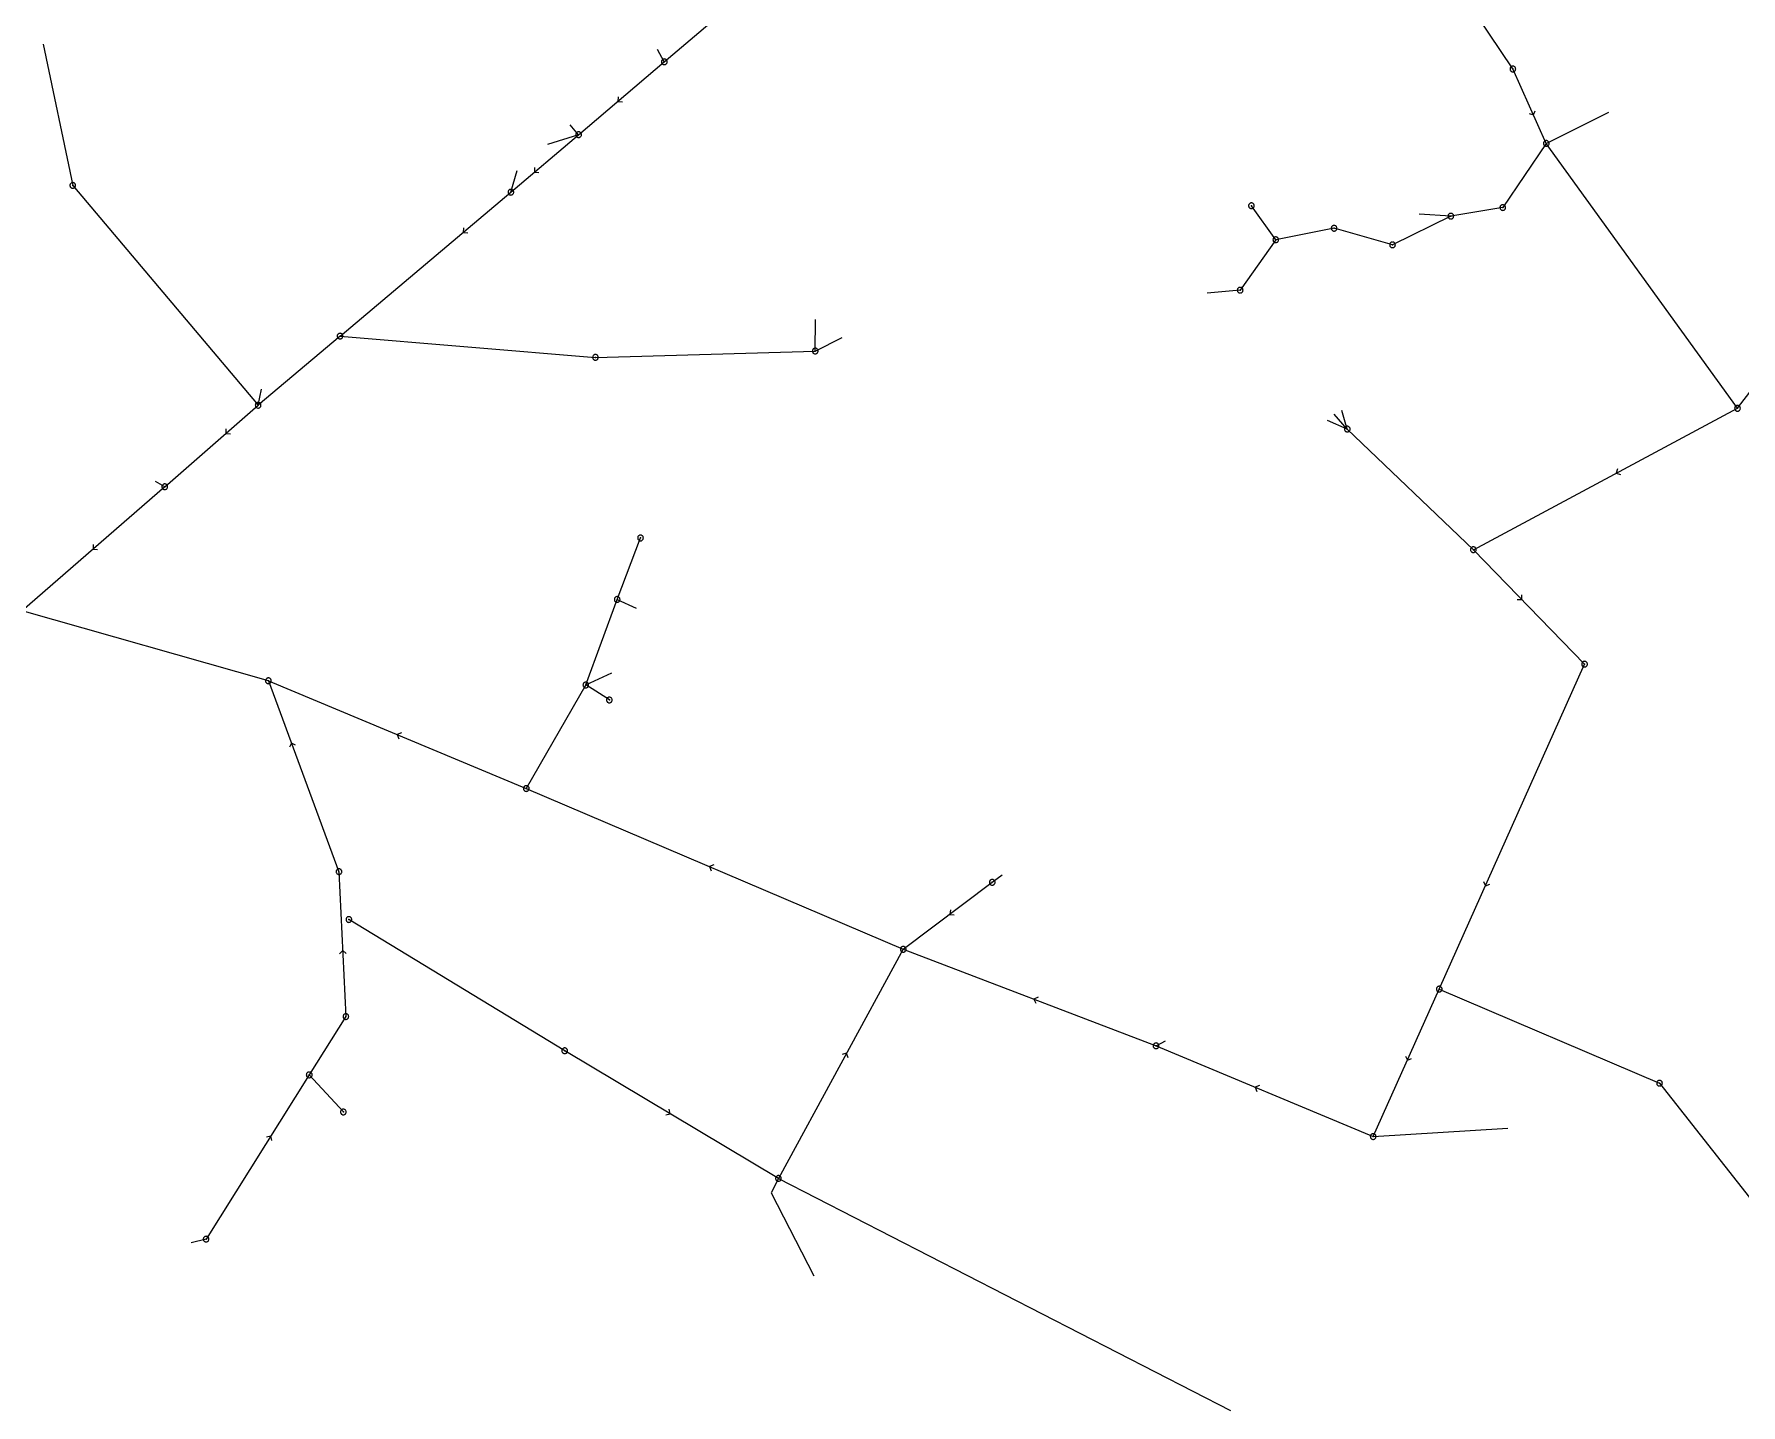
# Model space of a CAD drawing. Header units: metres. Extents: x 25504150 to 25508618, y 6694193 to 6702753.
# Drawn here: x 25504678.5 to 25504955.1, y 6699602.4 to 6699824.6 of the extents above; entities that cross this region are included whole.
import ezdxf

# ---------------------------------------------------------------- set-up
doc = ezdxf.new("R2010")
doc.units = ezdxf.units.M
for name, pattern in [('Sewer_node', [0]), ('Viemariputket', [0]), ('Viemarivarusteet', [0])]:
    doc.linetypes.add(name, pattern=pattern)
for name, color, linetype, lineweight in [('Sewer_node', 7, 'Sewer_node', 0), ('Viemariputket', 7, 'Viemariputket', 0), ('Viemarivarusteet', 7, 'Viemarivarusteet', 0)]:
    doc.layers.add(name, color=color, linetype=linetype, lineweight=lineweight)

msp = doc.modelspace()

# ---------------------------------------------------------------- linework, layer by layer
at = {"layer": 'Sewer_node', "color": 46, "linetype": 'Continuous', "true_color": 0x7f5f00, "flags": 128}
for points, elevation in [([(25504781.08, 6699820.11), (25504781.07, 6699820.18), (25504781.06, 6699820.25), (25504781.03, 6699820.32), (25504780.99, 6699820.38), (25504780.95, 6699820.44), (25504780.89, 6699820.48), (25504780.83, 6699820.52), (25504780.76, 6699820.55), (25504780.69, 6699820.56), (25504780.62, 6699820.57), (25504780.55, 6699820.56), (25504780.48, 6699820.55), (25504780.41, 6699820.52), (25504780.35, 6699820.48), (25504780.29, 6699820.44), (25504780.25, 6699820.38), (25504780.21, 6699820.32), (25504780.18, 6699820.25), (25504780.17, 6699820.18), (25504780.16, 6699820.11), (25504780.17, 6699820.04), (25504780.18, 6699819.97), (25504780.21, 6699819.9), (25504780.25, 6699819.84), (25504780.29, 6699819.78), (25504780.35, 6699819.74), (25504780.41, 6699819.7), (25504780.48, 6699819.67), (25504780.55, 6699819.66), (25504780.62, 6699819.65), (25504780.69, 6699819.66), (25504780.76, 6699819.67), (25504780.83, 6699819.7), (25504780.89, 6699819.74), (25504780.95, 6699819.78), (25504780.99, 6699819.84), (25504781.03, 6699819.9), (25504781.06, 6699819.97), (25504781.07, 6699820.04)], 47.26), ([(25504918.6, 6699818.95), (25504918.59, 6699819.02), (25504918.58, 6699819.09), (25504918.55, 6699819.16), (25504918.51, 6699819.22), (25504918.47, 6699819.28), (25504918.41, 6699819.32), (25504918.35, 6699819.36), (25504918.28, 6699819.39), (25504918.21, 6699819.4), (25504918.14, 6699819.41), (25504918.07, 6699819.4), (25504918, 6699819.39), (25504917.93, 6699819.36), (25504917.87, 6699819.32), (25504917.81, 6699819.28), (25504917.77, 6699819.22), (25504917.73, 6699819.16), (25504917.7, 6699819.09), (25504917.69, 6699819.02), (25504917.68, 6699818.95), (25504917.69, 6699818.88), (25504917.7, 6699818.81), (25504917.73, 6699818.74), (25504917.77, 6699818.68), (25504917.81, 6699818.62), (25504917.87, 6699818.58), (25504917.93, 6699818.54), (25504918, 6699818.51), (25504918.07, 6699818.5), (25504918.14, 6699818.49), (25504918.21, 6699818.5), (25504918.28, 6699818.51), (25504918.35, 6699818.54), (25504918.41, 6699818.58), (25504918.47, 6699818.62), (25504918.51, 6699818.68), (25504918.55, 6699818.74), (25504918.58, 6699818.81), (25504918.59, 6699818.88)], 47.76), ([(25504767.19, 6699808.3), (25504767.18, 6699808.37), (25504767.17, 6699808.44), (25504767.14, 6699808.51), (25504767.1, 6699808.57), (25504767.06, 6699808.63), (25504767, 6699808.67), (25504766.94, 6699808.71), (25504766.87, 6699808.74), (25504766.8, 6699808.75), (25504766.73, 6699808.76), (25504766.66, 6699808.75), (25504766.59, 6699808.74), (25504766.52, 6699808.71), (25504766.46, 6699808.67), (25504766.4, 6699808.63), (25504766.36, 6699808.57), (25504766.32, 6699808.51), (25504766.29, 6699808.44), (25504766.28, 6699808.37), (25504766.27, 6699808.3), (25504766.28, 6699808.23), (25504766.29, 6699808.16), (25504766.32, 6699808.09), (25504766.36, 6699808.03), (25504766.4, 6699807.97), (25504766.46, 6699807.93), (25504766.52, 6699807.89), (25504766.59, 6699807.86), (25504766.66, 6699807.85), (25504766.73, 6699807.84), (25504766.8, 6699807.85), (25504766.87, 6699807.86), (25504766.94, 6699807.89), (25504767, 6699807.93), (25504767.06, 6699807.97), (25504767.1, 6699808.03), (25504767.14, 6699808.09), (25504767.17, 6699808.16), (25504767.18, 6699808.23)], 47.01), ([(25504924.02, 6699806.88), (25504924.01, 6699806.95), (25504924, 6699807.02), (25504923.97, 6699807.09), (25504923.93, 6699807.15), (25504923.89, 6699807.21), (25504923.83, 6699807.25), (25504923.77, 6699807.29), (25504923.7, 6699807.32), (25504923.63, 6699807.33), (25504923.56, 6699807.34), (25504923.49, 6699807.33), (25504923.42, 6699807.32), (25504923.35, 6699807.29), (25504923.29, 6699807.25), (25504923.23, 6699807.21), (25504923.19, 6699807.15), (25504923.15, 6699807.09), (25504923.12, 6699807.02), (25504923.11, 6699806.95), (25504923.1, 6699806.88), (25504923.11, 6699806.81), (25504923.12, 6699806.74), (25504923.15, 6699806.67), (25504923.19, 6699806.61), (25504923.23, 6699806.55), (25504923.29, 6699806.51), (25504923.35, 6699806.47), (25504923.42, 6699806.44), (25504923.49, 6699806.43), (25504923.56, 6699806.42), (25504923.63, 6699806.43), (25504923.7, 6699806.44), (25504923.77, 6699806.47), (25504923.83, 6699806.51), (25504923.89, 6699806.55), (25504923.93, 6699806.61), (25504923.97, 6699806.67), (25504924, 6699806.74), (25504924.01, 6699806.81)], 47.6), ([(25504756.22, 6699798.98), (25504756.21, 6699799.05), (25504756.2, 6699799.12), (25504756.17, 6699799.19), (25504756.13, 6699799.25), (25504756.09, 6699799.31), (25504756.03, 6699799.35), (25504755.97, 6699799.39), (25504755.9, 6699799.42), (25504755.83, 6699799.43), (25504755.76, 6699799.44), (25504755.69, 6699799.43), (25504755.62, 6699799.42), (25504755.55, 6699799.39), (25504755.49, 6699799.35), (25504755.43, 6699799.31), (25504755.39, 6699799.25), (25504755.35, 6699799.19), (25504755.32, 6699799.12), (25504755.31, 6699799.05), (25504755.3, 6699798.98), (25504755.31, 6699798.91), (25504755.32, 6699798.84), (25504755.35, 6699798.77), (25504755.39, 6699798.71), (25504755.43, 6699798.65), (25504755.49, 6699798.61), (25504755.55, 6699798.57), (25504755.62, 6699798.54), (25504755.69, 6699798.53), (25504755.76, 6699798.52), (25504755.83, 6699798.53), (25504755.9, 6699798.54), (25504755.97, 6699798.57), (25504756.03, 6699798.61), (25504756.09, 6699798.65), (25504756.13, 6699798.71), (25504756.17, 6699798.77), (25504756.2, 6699798.84), (25504756.21, 6699798.91)], 46.76), ([(25504876.23, 6699796.78), (25504876.22, 6699796.85), (25504876.21, 6699796.92), (25504876.18, 6699796.99), (25504876.14, 6699797.05), (25504876.1, 6699797.11), (25504876.04, 6699797.15), (25504875.98, 6699797.19), (25504875.91, 6699797.22), (25504875.84, 6699797.23), (25504875.77, 6699797.24), (25504875.7, 6699797.23), (25504875.63, 6699797.22), (25504875.56, 6699797.19), (25504875.5, 6699797.15), (25504875.44, 6699797.11), (25504875.4, 6699797.05), (25504875.36, 6699796.99), (25504875.33, 6699796.92), (25504875.32, 6699796.85), (25504875.31, 6699796.78), (25504875.32, 6699796.71), (25504875.33, 6699796.64), (25504875.36, 6699796.57), (25504875.4, 6699796.51), (25504875.44, 6699796.45), (25504875.5, 6699796.41), (25504875.56, 6699796.37), (25504875.63, 6699796.34), (25504875.7, 6699796.33), (25504875.77, 6699796.32), (25504875.84, 6699796.33), (25504875.91, 6699796.34), (25504875.98, 6699796.37), (25504876.04, 6699796.41), (25504876.1, 6699796.45), (25504876.14, 6699796.51), (25504876.18, 6699796.57), (25504876.21, 6699796.64), (25504876.22, 6699796.71)], 49.14), ([(25504916.96, 6699796.49), (25504916.95, 6699796.56), (25504916.94, 6699796.63), (25504916.91, 6699796.7), (25504916.87, 6699796.76), (25504916.83, 6699796.82), (25504916.77, 6699796.86), (25504916.71, 6699796.9), (25504916.64, 6699796.93), (25504916.57, 6699796.94), (25504916.5, 6699796.95), (25504916.43, 6699796.94), (25504916.36, 6699796.93), (25504916.29, 6699796.9), (25504916.23, 6699796.86), (25504916.17, 6699796.82), (25504916.13, 6699796.76), (25504916.09, 6699796.7), (25504916.06, 6699796.63), (25504916.05, 6699796.56), (25504916.04, 6699796.49), (25504916.05, 6699796.42), (25504916.06, 6699796.35), (25504916.09, 6699796.28), (25504916.13, 6699796.22), (25504916.17, 6699796.16), (25504916.23, 6699796.12), (25504916.29, 6699796.08), (25504916.36, 6699796.05), (25504916.43, 6699796.04), (25504916.5, 6699796.03), (25504916.57, 6699796.04), (25504916.64, 6699796.05), (25504916.71, 6699796.08), (25504916.77, 6699796.12), (25504916.83, 6699796.16), (25504916.87, 6699796.22), (25504916.91, 6699796.28), (25504916.94, 6699796.35), (25504916.95, 6699796.42)], 48.04), ([(25504889.63, 6699793.13), (25504889.62, 6699793.2), (25504889.61, 6699793.27), (25504889.58, 6699793.34), (25504889.54, 6699793.4), (25504889.5, 6699793.46), (25504889.44, 6699793.5), (25504889.38, 6699793.54), (25504889.31, 6699793.57), (25504889.24, 6699793.58), (25504889.17, 6699793.59), (25504889.1, 6699793.58), (25504889.03, 6699793.57), (25504888.96, 6699793.54), (25504888.9, 6699793.5), (25504888.84, 6699793.46), (25504888.8, 6699793.4), (25504888.76, 6699793.34), (25504888.73, 6699793.27), (25504888.72, 6699793.2), (25504888.71, 6699793.13), (25504888.72, 6699793.06), (25504888.73, 6699792.99), (25504888.76, 6699792.92), (25504888.8, 6699792.86), (25504888.84, 6699792.8), (25504888.9, 6699792.76), (25504888.96, 6699792.72), (25504889.03, 6699792.69), (25504889.1, 6699792.68), (25504889.17, 6699792.67), (25504889.24, 6699792.68), (25504889.31, 6699792.69), (25504889.38, 6699792.72), (25504889.44, 6699792.76), (25504889.5, 6699792.8), (25504889.54, 6699792.86), (25504889.58, 6699792.92), (25504889.61, 6699792.99), (25504889.62, 6699793.06)], 48.53), ([(25504908.55, 6699795.09), (25504908.54, 6699795.16), (25504908.53, 6699795.23), (25504908.5, 6699795.3), (25504908.46, 6699795.36), (25504908.42, 6699795.42), (25504908.36, 6699795.46), (25504908.3, 6699795.5), (25504908.23, 6699795.53), (25504908.16, 6699795.54), (25504908.09, 6699795.55), (25504908.02, 6699795.54), (25504907.95, 6699795.53), (25504907.88, 6699795.5), (25504907.82, 6699795.46), (25504907.76, 6699795.42), (25504907.72, 6699795.36), (25504907.68, 6699795.3), (25504907.65, 6699795.23), (25504907.64, 6699795.16), (25504907.63, 6699795.09), (25504907.64, 6699795.02), (25504907.65, 6699794.95), (25504907.68, 6699794.88), (25504907.72, 6699794.82), (25504907.76, 6699794.76), (25504907.82, 6699794.72), (25504907.88, 6699794.68), (25504907.95, 6699794.65), (25504908.02, 6699794.64), (25504908.09, 6699794.63), (25504908.16, 6699794.64), (25504908.23, 6699794.65), (25504908.3, 6699794.68), (25504908.36, 6699794.72), (25504908.42, 6699794.76), (25504908.46, 6699794.82), (25504908.5, 6699794.88), (25504908.53, 6699794.95), (25504908.54, 6699795.02)], 48.36), ([(25504880.18, 6699791.27), (25504880.17, 6699791.34), (25504880.16, 6699791.41), (25504880.13, 6699791.48), (25504880.09, 6699791.54), (25504880.05, 6699791.6), (25504879.99, 6699791.64), (25504879.93, 6699791.68), (25504879.86, 6699791.71), (25504879.79, 6699791.72), (25504879.72, 6699791.73), (25504879.65, 6699791.72), (25504879.58, 6699791.71), (25504879.51, 6699791.68), (25504879.45, 6699791.64), (25504879.39, 6699791.6), (25504879.35, 6699791.54), (25504879.31, 6699791.48), (25504879.28, 6699791.41), (25504879.27, 6699791.34), (25504879.26, 6699791.27), (25504879.27, 6699791.2), (25504879.28, 6699791.13), (25504879.31, 6699791.06), (25504879.35, 6699791), (25504879.39, 6699790.94), (25504879.45, 6699790.9), (25504879.51, 6699790.86), (25504879.58, 6699790.83), (25504879.65, 6699790.82), (25504879.72, 6699790.81), (25504879.79, 6699790.82), (25504879.86, 6699790.83), (25504879.93, 6699790.86), (25504879.99, 6699790.9), (25504880.05, 6699790.94), (25504880.09, 6699791), (25504880.13, 6699791.06), (25504880.16, 6699791.13), (25504880.17, 6699791.2)], 49.12), ([(25504899.1, 6699790.45), (25504899.09, 6699790.52), (25504899.08, 6699790.59), (25504899.05, 6699790.66), (25504899.01, 6699790.72), (25504898.97, 6699790.78), (25504898.91, 6699790.82), (25504898.85, 6699790.86), (25504898.78, 6699790.89), (25504898.71, 6699790.9), (25504898.64, 6699790.91), (25504898.57, 6699790.9), (25504898.5, 6699790.89), (25504898.43, 6699790.86), (25504898.37, 6699790.82), (25504898.31, 6699790.78), (25504898.27, 6699790.72), (25504898.23, 6699790.66), (25504898.2, 6699790.59), (25504898.19, 6699790.52), (25504898.18, 6699790.45), (25504898.19, 6699790.38), (25504898.2, 6699790.31), (25504898.23, 6699790.24), (25504898.27, 6699790.18), (25504898.31, 6699790.12), (25504898.37, 6699790.08), (25504898.43, 6699790.04), (25504898.5, 6699790.01), (25504898.57, 6699790), (25504898.64, 6699789.99), (25504898.71, 6699790), (25504898.78, 6699790.01), (25504898.85, 6699790.04), (25504898.91, 6699790.08), (25504898.97, 6699790.12), (25504899.01, 6699790.18), (25504899.05, 6699790.24), (25504899.08, 6699790.31), (25504899.09, 6699790.38)], 48.39), ([(25504874.41, 6699783.1), (25504874.4, 6699783.17), (25504874.39, 6699783.24), (25504874.36, 6699783.31), (25504874.32, 6699783.37), (25504874.28, 6699783.43), (25504874.22, 6699783.47), (25504874.16, 6699783.51), (25504874.09, 6699783.54), (25504874.02, 6699783.55), (25504873.95, 6699783.56), (25504873.88, 6699783.55), (25504873.81, 6699783.54), (25504873.74, 6699783.51), (25504873.68, 6699783.47), (25504873.62, 6699783.43), (25504873.58, 6699783.37), (25504873.54, 6699783.31), (25504873.51, 6699783.24), (25504873.5, 6699783.17), (25504873.49, 6699783.1), (25504873.5, 6699783.03), (25504873.51, 6699782.96), (25504873.54, 6699782.89), (25504873.58, 6699782.83), (25504873.62, 6699782.77), (25504873.68, 6699782.73), (25504873.74, 6699782.69), (25504873.81, 6699782.66), (25504873.88, 6699782.65), (25504873.95, 6699782.64), (25504874.02, 6699782.65), (25504874.09, 6699782.66), (25504874.16, 6699782.69), (25504874.22, 6699782.73), (25504874.28, 6699782.77), (25504874.32, 6699782.83), (25504874.36, 6699782.89), (25504874.39, 6699782.96), (25504874.4, 6699783.03)], 49.25), ([(25504728.52, 6699775.65), (25504728.51, 6699775.72), (25504728.5, 6699775.79), (25504728.47, 6699775.86), (25504728.43, 6699775.92), (25504728.39, 6699775.98), (25504728.33, 6699776.02), (25504728.27, 6699776.06), (25504728.2, 6699776.09), (25504728.13, 6699776.1), (25504728.06, 6699776.11), (25504727.99, 6699776.1), (25504727.92, 6699776.09), (25504727.85, 6699776.06), (25504727.79, 6699776.02), (25504727.73, 6699775.98), (25504727.69, 6699775.92), (25504727.65, 6699775.86), (25504727.62, 6699775.79), (25504727.61, 6699775.72), (25504727.6, 6699775.65), (25504727.61, 6699775.58), (25504727.62, 6699775.51), (25504727.65, 6699775.44), (25504727.69, 6699775.38), (25504727.73, 6699775.32), (25504727.79, 6699775.28), (25504727.85, 6699775.24), (25504727.92, 6699775.21), (25504727.99, 6699775.2), (25504728.06, 6699775.19), (25504728.13, 6699775.2), (25504728.2, 6699775.21), (25504728.27, 6699775.24), (25504728.33, 6699775.28), (25504728.39, 6699775.32), (25504728.43, 6699775.38), (25504728.47, 6699775.44), (25504728.5, 6699775.51), (25504728.51, 6699775.58)], 46.13), ([(25504805.54, 6699773.24), (25504805.53, 6699773.31), (25504805.52, 6699773.38), (25504805.49, 6699773.45), (25504805.45, 6699773.51), (25504805.41, 6699773.57), (25504805.35, 6699773.61), (25504805.29, 6699773.65), (25504805.22, 6699773.68), (25504805.15, 6699773.69), (25504805.08, 6699773.7), (25504805.01, 6699773.69), (25504804.94, 6699773.68), (25504804.87, 6699773.65), (25504804.81, 6699773.61), (25504804.75, 6699773.57), (25504804.71, 6699773.51), (25504804.67, 6699773.45), (25504804.64, 6699773.38), (25504804.63, 6699773.31), (25504804.62, 6699773.24), (25504804.63, 6699773.17), (25504804.64, 6699773.1), (25504804.67, 6699773.03), (25504804.71, 6699772.97), (25504804.75, 6699772.91), (25504804.81, 6699772.87), (25504804.87, 6699772.83), (25504804.94, 6699772.8), (25504805.01, 6699772.79), (25504805.08, 6699772.78), (25504805.15, 6699772.79), (25504805.22, 6699772.8), (25504805.29, 6699772.83), (25504805.35, 6699772.87), (25504805.41, 6699772.91), (25504805.45, 6699772.97), (25504805.49, 6699773.03), (25504805.52, 6699773.1), (25504805.53, 6699773.17)], 51.6), ([(25504769.92, 6699772.21), (25504769.91, 6699772.28), (25504769.9, 6699772.35), (25504769.87, 6699772.42), (25504769.83, 6699772.48), (25504769.79, 6699772.54), (25504769.73, 6699772.58), (25504769.67, 6699772.62), (25504769.6, 6699772.65), (25504769.53, 6699772.66), (25504769.46, 6699772.67), (25504769.39, 6699772.66), (25504769.32, 6699772.65), (25504769.25, 6699772.62), (25504769.19, 6699772.58), (25504769.13, 6699772.54), (25504769.09, 6699772.48), (25504769.05, 6699772.42), (25504769.02, 6699772.35), (25504769.01, 6699772.28), (25504769, 6699772.21), (25504769.01, 6699772.14), (25504769.02, 6699772.07), (25504769.05, 6699772), (25504769.09, 6699771.94), (25504769.13, 6699771.88), (25504769.19, 6699771.84), (25504769.25, 6699771.8), (25504769.32, 6699771.77), (25504769.39, 6699771.76), (25504769.46, 6699771.75), (25504769.53, 6699771.76), (25504769.6, 6699771.77), (25504769.67, 6699771.8), (25504769.73, 6699771.84), (25504769.79, 6699771.88), (25504769.83, 6699771.94), (25504769.87, 6699772), (25504769.9, 6699772.07), (25504769.91, 6699772.14)], 48.27), ([(25504715.25, 6699764.45), (25504715.24, 6699764.52), (25504715.23, 6699764.59), (25504715.2, 6699764.66), (25504715.16, 6699764.72), (25504715.12, 6699764.78), (25504715.06, 6699764.82), (25504715, 6699764.86), (25504714.93, 6699764.89), (25504714.86, 6699764.9), (25504714.79, 6699764.91), (25504714.72, 6699764.9), (25504714.65, 6699764.89), (25504714.58, 6699764.86), (25504714.52, 6699764.82), (25504714.46, 6699764.78), (25504714.42, 6699764.72), (25504714.38, 6699764.66), (25504714.35, 6699764.59), (25504714.34, 6699764.52), (25504714.33, 6699764.45), (25504714.34, 6699764.38), (25504714.35, 6699764.31), (25504714.38, 6699764.24), (25504714.42, 6699764.18), (25504714.46, 6699764.12), (25504714.52, 6699764.08), (25504714.58, 6699764.04), (25504714.65, 6699764.01), (25504714.72, 6699764), (25504714.79, 6699763.99), (25504714.86, 6699764), (25504714.93, 6699764.01), (25504715, 6699764.04), (25504715.06, 6699764.08), (25504715.12, 6699764.12), (25504715.16, 6699764.18), (25504715.2, 6699764.24), (25504715.23, 6699764.31), (25504715.24, 6699764.38)], 45.91), ([(25504955.01, 6699763.95), (25504955, 6699764.02), (25504954.99, 6699764.09), (25504954.96, 6699764.16), (25504954.92, 6699764.22), (25504954.88, 6699764.28), (25504954.82, 6699764.32), (25504954.76, 6699764.36), (25504954.69, 6699764.39), (25504954.62, 6699764.4), (25504954.55, 6699764.41), (25504954.48, 6699764.4), (25504954.41, 6699764.39), (25504954.34, 6699764.36), (25504954.28, 6699764.32), (25504954.22, 6699764.28), (25504954.18, 6699764.22), (25504954.14, 6699764.16), (25504954.11, 6699764.09), (25504954.1, 6699764.02), (25504954.09, 6699763.95), (25504954.1, 6699763.88), (25504954.11, 6699763.81), (25504954.14, 6699763.74), (25504954.18, 6699763.68), (25504954.22, 6699763.62), (25504954.28, 6699763.58), (25504954.34, 6699763.54), (25504954.41, 6699763.51), (25504954.48, 6699763.5), (25504954.55, 6699763.49), (25504954.62, 6699763.5), (25504954.69, 6699763.51), (25504954.76, 6699763.54), (25504954.82, 6699763.58), (25504954.88, 6699763.62), (25504954.92, 6699763.68), (25504954.96, 6699763.74), (25504954.99, 6699763.81), (25504955, 6699763.88)], 47.4), ([(25504891.77, 6699760.59), (25504891.76, 6699760.66), (25504891.75, 6699760.73), (25504891.72, 6699760.8), (25504891.68, 6699760.86), (25504891.64, 6699760.92), (25504891.58, 6699760.96), (25504891.52, 6699761), (25504891.45, 6699761.03), (25504891.38, 6699761.04), (25504891.31, 6699761.05), (25504891.24, 6699761.04), (25504891.17, 6699761.03), (25504891.1, 6699761), (25504891.04, 6699760.96), (25504890.98, 6699760.92), (25504890.94, 6699760.86), (25504890.9, 6699760.8), (25504890.87, 6699760.73), (25504890.86, 6699760.66), (25504890.85, 6699760.59), (25504890.86, 6699760.52), (25504890.87, 6699760.45), (25504890.9, 6699760.38), (25504890.94, 6699760.32), (25504890.98, 6699760.26), (25504891.04, 6699760.22), (25504891.1, 6699760.18), (25504891.17, 6699760.15), (25504891.24, 6699760.14), (25504891.31, 6699760.13), (25504891.38, 6699760.14), (25504891.45, 6699760.15), (25504891.52, 6699760.18), (25504891.58, 6699760.22), (25504891.64, 6699760.26), (25504891.68, 6699760.32), (25504891.72, 6699760.38), (25504891.75, 6699760.45), (25504891.76, 6699760.52)], 48.63), ([(25504700.11, 6699751.24), (25504700.1, 6699751.31), (25504700.09, 6699751.38), (25504700.06, 6699751.45), (25504700.02, 6699751.51), (25504699.98, 6699751.57), (25504699.92, 6699751.61), (25504699.86, 6699751.65), (25504699.79, 6699751.68), (25504699.72, 6699751.69), (25504699.65, 6699751.7), (25504699.58, 6699751.69), (25504699.51, 6699751.68), (25504699.44, 6699751.65), (25504699.38, 6699751.61), (25504699.32, 6699751.57), (25504699.28, 6699751.51), (25504699.24, 6699751.45), (25504699.21, 6699751.38), (25504699.2, 6699751.31), (25504699.19, 6699751.24), (25504699.2, 6699751.17), (25504699.21, 6699751.1), (25504699.24, 6699751.03), (25504699.28, 6699750.97), (25504699.32, 6699750.91), (25504699.38, 6699750.87), (25504699.44, 6699750.83), (25504699.51, 6699750.8), (25504699.58, 6699750.79), (25504699.65, 6699750.78), (25504699.72, 6699750.79), (25504699.79, 6699750.8), (25504699.86, 6699750.83), (25504699.92, 6699750.87), (25504699.98, 6699750.91), (25504700.02, 6699750.97), (25504700.06, 6699751.03), (25504700.09, 6699751.1), (25504700.1, 6699751.17)], 45.93), ([(25504777.22, 6699742.94), (25504777.21, 6699743.01), (25504777.2, 6699743.08), (25504777.17, 6699743.15), (25504777.13, 6699743.21), (25504777.09, 6699743.27), (25504777.03, 6699743.31), (25504776.97, 6699743.35), (25504776.9, 6699743.38), (25504776.83, 6699743.39), (25504776.76, 6699743.4), (25504776.69, 6699743.39), (25504776.62, 6699743.38), (25504776.55, 6699743.35), (25504776.49, 6699743.31), (25504776.43, 6699743.27), (25504776.39, 6699743.21), (25504776.35, 6699743.15), (25504776.32, 6699743.08), (25504776.31, 6699743.01), (25504776.3, 6699742.94), (25504776.31, 6699742.87), (25504776.32, 6699742.8), (25504776.35, 6699742.73), (25504776.39, 6699742.67), (25504776.43, 6699742.61), (25504776.49, 6699742.57), (25504776.55, 6699742.53), (25504776.62, 6699742.5), (25504776.69, 6699742.49), (25504776.76, 6699742.48), (25504776.83, 6699742.49), (25504776.9, 6699742.5), (25504776.97, 6699742.53), (25504777.03, 6699742.57), (25504777.09, 6699742.61), (25504777.13, 6699742.67), (25504777.17, 6699742.73), (25504777.2, 6699742.8), (25504777.21, 6699742.87)], 48.66), ([(25504912.2, 6699741.04), (25504912.19, 6699741.11), (25504912.18, 6699741.18), (25504912.15, 6699741.25), (25504912.11, 6699741.31), (25504912.07, 6699741.37), (25504912.01, 6699741.41), (25504911.95, 6699741.45), (25504911.88, 6699741.48), (25504911.81, 6699741.49), (25504911.74, 6699741.5), (25504911.67, 6699741.49), (25504911.6, 6699741.48), (25504911.53, 6699741.45), (25504911.47, 6699741.41), (25504911.41, 6699741.37), (25504911.37, 6699741.31), (25504911.33, 6699741.25), (25504911.3, 6699741.18), (25504911.29, 6699741.11), (25504911.28, 6699741.04), (25504911.29, 6699740.97), (25504911.3, 6699740.9), (25504911.33, 6699740.83), (25504911.37, 6699740.77), (25504911.41, 6699740.71), (25504911.47, 6699740.67), (25504911.53, 6699740.63), (25504911.6, 6699740.6), (25504911.67, 6699740.59), (25504911.74, 6699740.58), (25504911.81, 6699740.59), (25504911.88, 6699740.6), (25504911.95, 6699740.63), (25504912.01, 6699740.67), (25504912.07, 6699740.71), (25504912.11, 6699740.77), (25504912.15, 6699740.83), (25504912.18, 6699740.9), (25504912.19, 6699740.97)], 47.64), ([(25504773.44, 6699732.98), (25504773.43, 6699733.05), (25504773.42, 6699733.12), (25504773.39, 6699733.19), (25504773.35, 6699733.25), (25504773.31, 6699733.31), (25504773.25, 6699733.35), (25504773.19, 6699733.39), (25504773.12, 6699733.42), (25504773.05, 6699733.43), (25504772.98, 6699733.44), (25504772.91, 6699733.43), (25504772.84, 6699733.42), (25504772.77, 6699733.39), (25504772.71, 6699733.35), (25504772.65, 6699733.31), (25504772.61, 6699733.25), (25504772.57, 6699733.19), (25504772.54, 6699733.12), (25504772.53, 6699733.05), (25504772.52, 6699732.98), (25504772.53, 6699732.91), (25504772.54, 6699732.84), (25504772.57, 6699732.77), (25504772.61, 6699732.71), (25504772.65, 6699732.65), (25504772.71, 6699732.61), (25504772.77, 6699732.57), (25504772.84, 6699732.54), (25504772.91, 6699732.53), (25504772.98, 6699732.52), (25504773.05, 6699732.53), (25504773.12, 6699732.54), (25504773.19, 6699732.57), (25504773.25, 6699732.61), (25504773.31, 6699732.65), (25504773.35, 6699732.71), (25504773.39, 6699732.77), (25504773.42, 6699732.84), (25504773.43, 6699732.91)], 47.78), ([(25504930.23, 6699722.49), (25504930.22, 6699722.56), (25504930.21, 6699722.63), (25504930.18, 6699722.7), (25504930.14, 6699722.76), (25504930.1, 6699722.82), (25504930.04, 6699722.86), (25504929.98, 6699722.9), (25504929.91, 6699722.93), (25504929.84, 6699722.94), (25504929.77, 6699722.95), (25504929.7, 6699722.94), (25504929.63, 6699722.93), (25504929.56, 6699722.9), (25504929.5, 6699722.86), (25504929.44, 6699722.82), (25504929.4, 6699722.76), (25504929.36, 6699722.7), (25504929.33, 6699722.63), (25504929.32, 6699722.56), (25504929.31, 6699722.49), (25504929.32, 6699722.42), (25504929.33, 6699722.35), (25504929.36, 6699722.28), (25504929.4, 6699722.22), (25504929.44, 6699722.16), (25504929.5, 6699722.12), (25504929.56, 6699722.08), (25504929.63, 6699722.05), (25504929.7, 6699722.04), (25504929.77, 6699722.03), (25504929.84, 6699722.04), (25504929.91, 6699722.05), (25504929.98, 6699722.08), (25504930.04, 6699722.12), (25504930.1, 6699722.16), (25504930.14, 6699722.22), (25504930.18, 6699722.28), (25504930.21, 6699722.35), (25504930.22, 6699722.42)], 47.47), ([(25504716.92, 6699719.79), (25504716.91, 6699719.86), (25504716.9, 6699719.94), (25504716.87, 6699720), (25504716.83, 6699720.07), (25504716.78, 6699720.12), (25504716.73, 6699720.17), (25504716.66, 6699720.21), (25504716.6, 6699720.24), (25504716.52, 6699720.25), (25504716.45, 6699720.26), (25504716.38, 6699720.25), (25504716.3, 6699720.24), (25504716.24, 6699720.21), (25504716.17, 6699720.17), (25504716.12, 6699720.12), (25504716.07, 6699720.07), (25504716.03, 6699720), (25504716, 6699719.94), (25504715.99, 6699719.86), (25504715.98, 6699719.79), (25504715.99, 6699719.72), (25504716, 6699719.64), (25504716.03, 6699719.58), (25504716.07, 6699719.51), (25504716.12, 6699719.46), (25504716.17, 6699719.41), (25504716.24, 6699719.37), (25504716.3, 6699719.34), (25504716.38, 6699719.33), (25504716.45, 6699719.32), (25504716.52, 6699719.33), (25504716.6, 6699719.34), (25504716.66, 6699719.37), (25504716.73, 6699719.41), (25504716.78, 6699719.46), (25504716.83, 6699719.51), (25504716.87, 6699719.58), (25504716.9, 6699719.64), (25504716.91, 6699719.72)], 47.18), ([(25504768.35, 6699719.11), (25504768.34, 6699719.18), (25504768.33, 6699719.25), (25504768.3, 6699719.32), (25504768.26, 6699719.38), (25504768.22, 6699719.44), (25504768.16, 6699719.48), (25504768.1, 6699719.52), (25504768.03, 6699719.55), (25504767.96, 6699719.56), (25504767.89, 6699719.57), (25504767.82, 6699719.56), (25504767.75, 6699719.55), (25504767.68, 6699719.52), (25504767.62, 6699719.48), (25504767.56, 6699719.44), (25504767.52, 6699719.38), (25504767.48, 6699719.32), (25504767.45, 6699719.25), (25504767.44, 6699719.18), (25504767.43, 6699719.11), (25504767.44, 6699719.04), (25504767.45, 6699718.97), (25504767.48, 6699718.9), (25504767.52, 6699718.84), (25504767.56, 6699718.78), (25504767.62, 6699718.74), (25504767.68, 6699718.7), (25504767.75, 6699718.67), (25504767.82, 6699718.66), (25504767.89, 6699718.65), (25504767.96, 6699718.66), (25504768.03, 6699718.67), (25504768.1, 6699718.7), (25504768.16, 6699718.74), (25504768.22, 6699718.78), (25504768.26, 6699718.84), (25504768.3, 6699718.9), (25504768.33, 6699718.97), (25504768.34, 6699719.04)], 47.79), ([(25504758.71, 6699702.33), (25504758.7, 6699702.4), (25504758.69, 6699702.47), (25504758.66, 6699702.54), (25504758.62, 6699702.6), (25504758.58, 6699702.66), (25504758.52, 6699702.7), (25504758.46, 6699702.74), (25504758.39, 6699702.77), (25504758.32, 6699702.78), (25504758.25, 6699702.79), (25504758.18, 6699702.78), (25504758.11, 6699702.77), (25504758.04, 6699702.74), (25504757.98, 6699702.7), (25504757.92, 6699702.66), (25504757.88, 6699702.6), (25504757.84, 6699702.54), (25504757.81, 6699702.47), (25504757.8, 6699702.4), (25504757.79, 6699702.33), (25504757.8, 6699702.26), (25504757.81, 6699702.19), (25504757.84, 6699702.12), (25504757.88, 6699702.06), (25504757.92, 6699702), (25504757.98, 6699701.96), (25504758.04, 6699701.92), (25504758.11, 6699701.89), (25504758.18, 6699701.88), (25504758.25, 6699701.87), (25504758.32, 6699701.88), (25504758.39, 6699701.89), (25504758.46, 6699701.92), (25504758.52, 6699701.96), (25504758.58, 6699702), (25504758.62, 6699702.06), (25504758.66, 6699702.12), (25504758.69, 6699702.19), (25504758.7, 6699702.26)], 48.7), ([(25504728.35, 6699688.85), (25504728.34, 6699688.92), (25504728.33, 6699688.99), (25504728.3, 6699689.06), (25504728.26, 6699689.12), (25504728.22, 6699689.18), (25504728.16, 6699689.22), (25504728.1, 6699689.26), (25504728.03, 6699689.29), (25504727.96, 6699689.3), (25504727.89, 6699689.31), (25504727.82, 6699689.3), (25504727.75, 6699689.29), (25504727.68, 6699689.26), (25504727.62, 6699689.22), (25504727.56, 6699689.18), (25504727.52, 6699689.12), (25504727.48, 6699689.06), (25504727.45, 6699688.99), (25504727.44, 6699688.92), (25504727.43, 6699688.85), (25504727.44, 6699688.78), (25504727.45, 6699688.71), (25504727.48, 6699688.64), (25504727.52, 6699688.58), (25504727.56, 6699688.52), (25504727.62, 6699688.48), (25504727.68, 6699688.44), (25504727.75, 6699688.41), (25504727.82, 6699688.4), (25504727.89, 6699688.39), (25504727.96, 6699688.4), (25504728.03, 6699688.41), (25504728.1, 6699688.44), (25504728.16, 6699688.48), (25504728.22, 6699688.52), (25504728.26, 6699688.58), (25504728.3, 6699688.64), (25504728.33, 6699688.71), (25504728.34, 6699688.78)], 50.92), ([(25504834.23, 6699687.13), (25504834.22, 6699687.2), (25504834.21, 6699687.27), (25504834.18, 6699687.34), (25504834.14, 6699687.4), (25504834.1, 6699687.46), (25504834.04, 6699687.5), (25504833.98, 6699687.54), (25504833.91, 6699687.57), (25504833.84, 6699687.58), (25504833.77, 6699687.59), (25504833.7, 6699687.58), (25504833.63, 6699687.57), (25504833.56, 6699687.54), (25504833.5, 6699687.5), (25504833.44, 6699687.46), (25504833.4, 6699687.4), (25504833.36, 6699687.34), (25504833.33, 6699687.27), (25504833.32, 6699687.2), (25504833.31, 6699687.13), (25504833.32, 6699687.06), (25504833.33, 6699686.99), (25504833.36, 6699686.92), (25504833.4, 6699686.86), (25504833.44, 6699686.8), (25504833.5, 6699686.76), (25504833.56, 6699686.72), (25504833.63, 6699686.69), (25504833.7, 6699686.68), (25504833.77, 6699686.67), (25504833.84, 6699686.68), (25504833.91, 6699686.69), (25504833.98, 6699686.72), (25504834.04, 6699686.76), (25504834.1, 6699686.8), (25504834.14, 6699686.86), (25504834.18, 6699686.92), (25504834.21, 6699686.99), (25504834.22, 6699687.06)], 48.94), ([(25504729.96, 6699681.1), (25504729.95, 6699681.17), (25504729.94, 6699681.24), (25504729.91, 6699681.31), (25504729.87, 6699681.37), (25504729.83, 6699681.43), (25504729.77, 6699681.47), (25504729.71, 6699681.51), (25504729.64, 6699681.54), (25504729.57, 6699681.55), (25504729.5, 6699681.56), (25504729.43, 6699681.55), (25504729.36, 6699681.54), (25504729.29, 6699681.51), (25504729.23, 6699681.47), (25504729.17, 6699681.43), (25504729.13, 6699681.37), (25504729.09, 6699681.31), (25504729.06, 6699681.24), (25504729.05, 6699681.17), (25504729.04, 6699681.1), (25504729.05, 6699681.03), (25504729.06, 6699680.96), (25504729.09, 6699680.89), (25504729.13, 6699680.83), (25504729.17, 6699680.77), (25504729.23, 6699680.73), (25504729.29, 6699680.69), (25504729.36, 6699680.66), (25504729.43, 6699680.65), (25504729.5, 6699680.64), (25504729.57, 6699680.65), (25504729.64, 6699680.66), (25504729.71, 6699680.69), (25504729.77, 6699680.73), (25504729.83, 6699680.77), (25504729.87, 6699680.83), (25504729.91, 6699680.89), (25504729.94, 6699680.96), (25504729.95, 6699681.03)], 50.67), ([(25504819.8, 6699676.27), (25504819.79, 6699676.34), (25504819.78, 6699676.41), (25504819.75, 6699676.48), (25504819.71, 6699676.54), (25504819.67, 6699676.6), (25504819.61, 6699676.64), (25504819.55, 6699676.68), (25504819.48, 6699676.71), (25504819.41, 6699676.72), (25504819.34, 6699676.73), (25504819.27, 6699676.72), (25504819.2, 6699676.71), (25504819.13, 6699676.68), (25504819.07, 6699676.64), (25504819.01, 6699676.6), (25504818.97, 6699676.54), (25504818.93, 6699676.48), (25504818.9, 6699676.41), (25504818.89, 6699676.34), (25504818.88, 6699676.27), (25504818.89, 6699676.2), (25504818.9, 6699676.13), (25504818.93, 6699676.06), (25504818.97, 6699676), (25504819.01, 6699675.94), (25504819.07, 6699675.9), (25504819.13, 6699675.86), (25504819.2, 6699675.83), (25504819.27, 6699675.82), (25504819.34, 6699675.81), (25504819.41, 6699675.82), (25504819.48, 6699675.83), (25504819.55, 6699675.86), (25504819.61, 6699675.9), (25504819.67, 6699675.94), (25504819.71, 6699676), (25504819.75, 6699676.06), (25504819.78, 6699676.13), (25504819.79, 6699676.2)], 49.08), ([(25504906.67, 6699669.83), (25504906.66, 6699669.9), (25504906.65, 6699669.97), (25504906.62, 6699670.04), (25504906.58, 6699670.1), (25504906.54, 6699670.16), (25504906.48, 6699670.2), (25504906.42, 6699670.24), (25504906.35, 6699670.27), (25504906.28, 6699670.28), (25504906.21, 6699670.29), (25504906.14, 6699670.28), (25504906.07, 6699670.27), (25504906, 6699670.24), (25504905.94, 6699670.2), (25504905.88, 6699670.16), (25504905.84, 6699670.1), (25504905.8, 6699670.04), (25504905.77, 6699669.97), (25504905.76, 6699669.9), (25504905.75, 6699669.83), (25504905.76, 6699669.76), (25504905.77, 6699669.69), (25504905.8, 6699669.62), (25504905.84, 6699669.56), (25504905.88, 6699669.5), (25504905.94, 6699669.46), (25504906, 6699669.42), (25504906.07, 6699669.39), (25504906.14, 6699669.38), (25504906.21, 6699669.37), (25504906.28, 6699669.38), (25504906.35, 6699669.39), (25504906.42, 6699669.42), (25504906.48, 6699669.46), (25504906.54, 6699669.5), (25504906.58, 6699669.56), (25504906.62, 6699669.62), (25504906.65, 6699669.69), (25504906.66, 6699669.76)], 48.83), ([(25504729.47, 6699665.37), (25504729.46, 6699665.44), (25504729.45, 6699665.51), (25504729.42, 6699665.58), (25504729.38, 6699665.64), (25504729.34, 6699665.7), (25504729.28, 6699665.74), (25504729.22, 6699665.78), (25504729.15, 6699665.81), (25504729.08, 6699665.82), (25504729.01, 6699665.83), (25504728.94, 6699665.82), (25504728.87, 6699665.81), (25504728.8, 6699665.78), (25504728.74, 6699665.74), (25504728.68, 6699665.7), (25504728.64, 6699665.64), (25504728.6, 6699665.58), (25504728.57, 6699665.51), (25504728.56, 6699665.44), (25504728.55, 6699665.37), (25504728.56, 6699665.3), (25504728.57, 6699665.23), (25504728.6, 6699665.16), (25504728.64, 6699665.1), (25504728.68, 6699665.04), (25504728.74, 6699665), (25504728.8, 6699664.96), (25504728.87, 6699664.93), (25504728.94, 6699664.92), (25504729.01, 6699664.91), (25504729.08, 6699664.92), (25504729.15, 6699664.93), (25504729.22, 6699664.96), (25504729.28, 6699665), (25504729.34, 6699665.04), (25504729.38, 6699665.1), (25504729.42, 6699665.16), (25504729.45, 6699665.23), (25504729.46, 6699665.3)], 50.91), ([(25504764.93, 6699659.83), (25504764.92, 6699659.9), (25504764.91, 6699659.97), (25504764.88, 6699660.04), (25504764.84, 6699660.1), (25504764.8, 6699660.16), (25504764.74, 6699660.2), (25504764.68, 6699660.24), (25504764.61, 6699660.27), (25504764.54, 6699660.28), (25504764.47, 6699660.29), (25504764.4, 6699660.28), (25504764.33, 6699660.27), (25504764.26, 6699660.24), (25504764.2, 6699660.2), (25504764.14, 6699660.16), (25504764.1, 6699660.1), (25504764.06, 6699660.04), (25504764.03, 6699659.97), (25504764.02, 6699659.9), (25504764.01, 6699659.83), (25504764.02, 6699659.76), (25504764.03, 6699659.69), (25504764.06, 6699659.62), (25504764.1, 6699659.56), (25504764.14, 6699659.5), (25504764.2, 6699659.46), (25504764.26, 6699659.42), (25504764.33, 6699659.39), (25504764.4, 6699659.38), (25504764.47, 6699659.37), (25504764.54, 6699659.38), (25504764.61, 6699659.39), (25504764.68, 6699659.42), (25504764.74, 6699659.46), (25504764.8, 6699659.5), (25504764.84, 6699659.56), (25504764.88, 6699659.62), (25504764.91, 6699659.69), (25504764.92, 6699659.76)], 50.06), ([(25504860.77, 6699660.63), (25504860.76, 6699660.7), (25504860.75, 6699660.77), (25504860.72, 6699660.84), (25504860.68, 6699660.9), (25504860.64, 6699660.96), (25504860.58, 6699661), (25504860.52, 6699661.04), (25504860.45, 6699661.07), (25504860.38, 6699661.08), (25504860.31, 6699661.09), (25504860.24, 6699661.08), (25504860.17, 6699661.07), (25504860.1, 6699661.04), (25504860.04, 6699661), (25504859.98, 6699660.96), (25504859.94, 6699660.9), (25504859.9, 6699660.84), (25504859.87, 6699660.77), (25504859.86, 6699660.7), (25504859.85, 6699660.63), (25504859.86, 6699660.56), (25504859.87, 6699660.49), (25504859.9, 6699660.42), (25504859.94, 6699660.36), (25504859.98, 6699660.3), (25504860.04, 6699660.26), (25504860.1, 6699660.22), (25504860.17, 6699660.19), (25504860.24, 6699660.18), (25504860.31, 6699660.17), (25504860.38, 6699660.18), (25504860.45, 6699660.19), (25504860.52, 6699660.22), (25504860.58, 6699660.26), (25504860.64, 6699660.3), (25504860.68, 6699660.36), (25504860.72, 6699660.42), (25504860.75, 6699660.49), (25504860.76, 6699660.56)], 48.97), ([(25504942.37, 6699654.57), (25504942.36, 6699654.64), (25504942.35, 6699654.71), (25504942.32, 6699654.78), (25504942.28, 6699654.84), (25504942.24, 6699654.9), (25504942.18, 6699654.94), (25504942.12, 6699654.98), (25504942.05, 6699655.01), (25504941.98, 6699655.02), (25504941.91, 6699655.03), (25504941.84, 6699655.02), (25504941.77, 6699655.01), (25504941.7, 6699654.98), (25504941.64, 6699654.94), (25504941.58, 6699654.9), (25504941.54, 6699654.84), (25504941.5, 6699654.78), (25504941.47, 6699654.71), (25504941.46, 6699654.64), (25504941.45, 6699654.57), (25504941.46, 6699654.5), (25504941.47, 6699654.43), (25504941.5, 6699654.36), (25504941.54, 6699654.3), (25504941.58, 6699654.24), (25504941.64, 6699654.2), (25504941.7, 6699654.16), (25504941.77, 6699654.13), (25504941.84, 6699654.12), (25504941.91, 6699654.11), (25504941.98, 6699654.12), (25504942.05, 6699654.13), (25504942.12, 6699654.16), (25504942.18, 6699654.2), (25504942.24, 6699654.24), (25504942.28, 6699654.3), (25504942.32, 6699654.36), (25504942.35, 6699654.43), (25504942.36, 6699654.5)], 47.66), ([(25504729.06, 6699649.91), (25504729.05, 6699649.98), (25504729.04, 6699650.05), (25504729.01, 6699650.12), (25504728.97, 6699650.18), (25504728.93, 6699650.24), (25504728.87, 6699650.28), (25504728.81, 6699650.32), (25504728.74, 6699650.35), (25504728.67, 6699650.36), (25504728.6, 6699650.37), (25504728.53, 6699650.36), (25504728.46, 6699650.35), (25504728.39, 6699650.32), (25504728.33, 6699650.28), (25504728.27, 6699650.24), (25504728.23, 6699650.18), (25504728.19, 6699650.12), (25504728.16, 6699650.05), (25504728.15, 6699649.98), (25504728.14, 6699649.91), (25504728.15, 6699649.84), (25504728.16, 6699649.77), (25504728.19, 6699649.7), (25504728.23, 6699649.64), (25504728.27, 6699649.58), (25504728.33, 6699649.54), (25504728.39, 6699649.5), (25504728.46, 6699649.47), (25504728.53, 6699649.46), (25504728.6, 6699649.45), (25504728.67, 6699649.46), (25504728.74, 6699649.47), (25504728.81, 6699649.5), (25504728.87, 6699649.54), (25504728.93, 6699649.58), (25504728.97, 6699649.64), (25504729.01, 6699649.7), (25504729.04, 6699649.77), (25504729.05, 6699649.84)], 50.89), ([(25504895.96, 6699645.92), (25504895.95, 6699645.99), (25504895.94, 6699646.06), (25504895.91, 6699646.13), (25504895.87, 6699646.19), (25504895.83, 6699646.25), (25504895.77, 6699646.29), (25504895.71, 6699646.33), (25504895.64, 6699646.36), (25504895.57, 6699646.37), (25504895.5, 6699646.38), (25504895.43, 6699646.37), (25504895.36, 6699646.36), (25504895.29, 6699646.33), (25504895.23, 6699646.29), (25504895.17, 6699646.25), (25504895.13, 6699646.19), (25504895.09, 6699646.13), (25504895.06, 6699646.06), (25504895.05, 6699645.99), (25504895.04, 6699645.92), (25504895.05, 6699645.85), (25504895.06, 6699645.78), (25504895.09, 6699645.71), (25504895.13, 6699645.65), (25504895.17, 6699645.59), (25504895.23, 6699645.55), (25504895.29, 6699645.51), (25504895.36, 6699645.48), (25504895.43, 6699645.47), (25504895.5, 6699645.46), (25504895.57, 6699645.47), (25504895.64, 6699645.48), (25504895.71, 6699645.51), (25504895.77, 6699645.55), (25504895.83, 6699645.59), (25504895.87, 6699645.65), (25504895.91, 6699645.71), (25504895.94, 6699645.78), (25504895.95, 6699645.85)], 49.56), ([(25504799.57, 6699639.14), (25504799.56, 6699639.21), (25504799.55, 6699639.28), (25504799.52, 6699639.35), (25504799.48, 6699639.41), (25504799.44, 6699639.47), (25504799.38, 6699639.51), (25504799.32, 6699639.55), (25504799.25, 6699639.58), (25504799.18, 6699639.59), (25504799.11, 6699639.6), (25504799.04, 6699639.59), (25504798.97, 6699639.58), (25504798.9, 6699639.55), (25504798.84, 6699639.51), (25504798.78, 6699639.47), (25504798.74, 6699639.41), (25504798.7, 6699639.35), (25504798.67, 6699639.28), (25504798.66, 6699639.21), (25504798.65, 6699639.14), (25504798.66, 6699639.07), (25504798.67, 6699639), (25504798.7, 6699638.93), (25504798.74, 6699638.87), (25504798.78, 6699638.81), (25504798.84, 6699638.77), (25504798.9, 6699638.73), (25504798.97, 6699638.7), (25504799.04, 6699638.69), (25504799.11, 6699638.68), (25504799.18, 6699638.69), (25504799.25, 6699638.7), (25504799.32, 6699638.73), (25504799.38, 6699638.77), (25504799.44, 6699638.81), (25504799.48, 6699638.87), (25504799.52, 6699638.93), (25504799.55, 6699639), (25504799.56, 6699639.07)], 49.47), ([(25504706.81, 6699629.3), (25504706.8, 6699629.37), (25504706.79, 6699629.44), (25504706.76, 6699629.51), (25504706.72, 6699629.57), (25504706.68, 6699629.63), (25504706.62, 6699629.67), (25504706.56, 6699629.71), (25504706.49, 6699629.74), (25504706.42, 6699629.75), (25504706.35, 6699629.76), (25504706.28, 6699629.75), (25504706.21, 6699629.74), (25504706.14, 6699629.71), (25504706.08, 6699629.67), (25504706.02, 6699629.63), (25504705.98, 6699629.57), (25504705.94, 6699629.51), (25504705.91, 6699629.44), (25504705.9, 6699629.37), (25504705.89, 6699629.3), (25504705.9, 6699629.23), (25504705.91, 6699629.16), (25504705.94, 6699629.09), (25504705.98, 6699629.03), (25504706.02, 6699628.97), (25504706.08, 6699628.93), (25504706.14, 6699628.89), (25504706.21, 6699628.86), (25504706.28, 6699628.85), (25504706.35, 6699628.84), (25504706.42, 6699628.85), (25504706.49, 6699628.86), (25504706.56, 6699628.89), (25504706.62, 6699628.93), (25504706.68, 6699628.97), (25504706.72, 6699629.03), (25504706.76, 6699629.09), (25504706.79, 6699629.16), (25504706.8, 6699629.23)], 51.69)]:
    msp.add_lwpolyline(points, close=True, dxfattribs=dict(at, elevation=elevation))
for points in [[(25504773.12, 6699814.45), (25504773.08, 6699813.7), (25504773.82, 6699813.65)], [(25504920.78, 6699811.73), (25504921.49, 6699811.49), (25504921.74, 6699812.18)], [(25504759.6, 6699802.96), (25504759.56, 6699802.21), (25504760.3, 6699802.16)], [(25504748.06, 6699793.21), (25504748.02, 6699792.46), (25504748.76, 6699792.41)], [(25504709.58, 6699760.63), (25504709.55, 6699759.88), (25504710.29, 6699759.84)], [(25504935.09, 6699754.15), (25504934.89, 6699753.43), (25504935.6, 6699753.22)], [(25504688.07, 6699741.88), (25504688.04, 6699741.13), (25504688.78, 6699741.09)], [(25504918.82, 6699732.97), (25504919.58, 6699732.98), (25504919.57, 6699733.72)], [(25504738, 6699711.38), (25504737.31, 6699711.08), (25504737.61, 6699710.39)], [(25504720.87, 6699709.37), (25504720.19, 6699709.68), (25504719.88, 6699709.01)], [(25504788.62, 6699689.97), (25504787.93, 6699689.67), (25504788.22, 6699688.99)], [(25504913.41, 6699687.26), (25504913.7, 6699686.57), (25504914.39, 6699686.84)], [(25504826.98, 6699682.69), (25504826.88, 6699681.94), (25504827.61, 6699681.84)], [(25504729.06, 6699675.59), (25504728.5, 6699676.09), (25504728, 6699675.54)], [(25504841.19, 6699668.52), (25504840.51, 6699668.19), (25504840.82, 6699667.52)], [(25504810.39, 6699658.71), (25504810.16, 6699659.42), (25504809.45, 6699659.2)], [(25504900.75, 6699658.98), (25504901.04, 6699658.28), (25504901.73, 6699658.56)], [(25504877.06, 6699654.22), (25504876.38, 6699653.91), (25504876.67, 6699653.23)], [(25504780.84, 6699649.43), (25504781.57, 6699649.62), (25504781.39, 6699650.34)], [(25504717.02, 6699645.28), (25504716.85, 6699646.01), (25504716.12, 6699645.84)]]:
    msp.add_lwpolyline(points, dxfattribs=at)
for points in [[(25504685.2, 6699800.08), (25504685.19, 6699800.15), (25504685.18, 6699800.22), (25504685.15, 6699800.29), (25504685.11, 6699800.35), (25504685.07, 6699800.41), (25504685.01, 6699800.45), (25504684.95, 6699800.49), (25504684.88, 6699800.52), (25504684.81, 6699800.53), (25504684.74, 6699800.54), (25504684.67, 6699800.53), (25504684.6, 6699800.52), (25504684.53, 6699800.49), (25504684.47, 6699800.45), (25504684.41, 6699800.41), (25504684.37, 6699800.35), (25504684.33, 6699800.29), (25504684.3, 6699800.22), (25504684.29, 6699800.15), (25504684.28, 6699800.08), (25504684.29, 6699800.01), (25504684.3, 6699799.94), (25504684.33, 6699799.87), (25504684.37, 6699799.81), (25504684.41, 6699799.75), (25504684.47, 6699799.71), (25504684.53, 6699799.67), (25504684.6, 6699799.64), (25504684.67, 6699799.63), (25504684.74, 6699799.62), (25504684.81, 6699799.63), (25504684.88, 6699799.64), (25504684.95, 6699799.67), (25504685.01, 6699799.71), (25504685.07, 6699799.75), (25504685.11, 6699799.81), (25504685.15, 6699799.87), (25504685.18, 6699799.94), (25504685.19, 6699800.01)], [(25504772.17, 6699716.68), (25504772.16, 6699716.75), (25504772.15, 6699716.82), (25504772.12, 6699716.89), (25504772.08, 6699716.95), (25504772.04, 6699717.01), (25504771.98, 6699717.05), (25504771.92, 6699717.09), (25504771.85, 6699717.12), (25504771.78, 6699717.13), (25504771.71, 6699717.14), (25504771.64, 6699717.13), (25504771.57, 6699717.12), (25504771.5, 6699717.09), (25504771.44, 6699717.05), (25504771.38, 6699717.01), (25504771.34, 6699716.95), (25504771.3, 6699716.89), (25504771.27, 6699716.82), (25504771.26, 6699716.75), (25504771.25, 6699716.68), (25504771.26, 6699716.61), (25504771.27, 6699716.54), (25504771.3, 6699716.47), (25504771.34, 6699716.41), (25504771.38, 6699716.35), (25504771.44, 6699716.31), (25504771.5, 6699716.27), (25504771.57, 6699716.24), (25504771.64, 6699716.23), (25504771.71, 6699716.22), (25504771.78, 6699716.23), (25504771.85, 6699716.24), (25504771.92, 6699716.27), (25504771.98, 6699716.31), (25504772.04, 6699716.35), (25504772.08, 6699716.41), (25504772.12, 6699716.47), (25504772.15, 6699716.54), (25504772.16, 6699716.61)], [(25504723.54, 6699655.92), (25504723.53, 6699655.99), (25504723.52, 6699656.07), (25504723.49, 6699656.13), (25504723.45, 6699656.2), (25504723.4, 6699656.25), (25504723.35, 6699656.3), (25504723.28, 6699656.34), (25504723.22, 6699656.37), (25504723.14, 6699656.38), (25504723.07, 6699656.39), (25504723, 6699656.38), (25504722.92, 6699656.37), (25504722.86, 6699656.34), (25504722.79, 6699656.3), (25504722.74, 6699656.25), (25504722.69, 6699656.2), (25504722.65, 6699656.13), (25504722.62, 6699656.07), (25504722.61, 6699655.99), (25504722.6, 6699655.92), (25504722.61, 6699655.85), (25504722.62, 6699655.77), (25504722.65, 6699655.71), (25504722.69, 6699655.64), (25504722.74, 6699655.59), (25504722.79, 6699655.54), (25504722.86, 6699655.5), (25504722.92, 6699655.47), (25504723, 6699655.46), (25504723.07, 6699655.45), (25504723.14, 6699655.46), (25504723.22, 6699655.47), (25504723.28, 6699655.5), (25504723.35, 6699655.54), (25504723.4, 6699655.59), (25504723.45, 6699655.64), (25504723.49, 6699655.71), (25504723.52, 6699655.77), (25504723.53, 6699655.85)]]:
    msp.add_lwpolyline(points, close=True, dxfattribs=at)
at = {"layer": 'Viemariputket', "color": 1, "linetype": 'Continuous', "lineweight": 15}
for p, q in [((25504918.14, 6699818.95), (25504904.84, 6699838.8)), ((25504780.62, 6699820.11), (25504798.74, 6699835.53)), ((25504679.94, 6699822.97), (25504684.74, 6699800.08)), ((25504780.62, 6699820.11), (25504779.53, 6699822.08)), ((25504766.73, 6699808.3), (25504780.62, 6699820.11)), ((25504923.56, 6699806.88), (25504918.14, 6699818.95)), ((25504766.73, 6699808.3), (25504765.37, 6699809.91)), ((25504923.56, 6699806.88), (25504933.69, 6699811.96)), ((25504755.76, 6699798.98), (25504766.73, 6699808.3)), ((25504766.73, 6699808.3), (25504761.66, 6699806.71)), ((25504923.56, 6699806.88), (25504916.5, 6699796.49)), ((25504954.55, 6699763.95), (25504923.56, 6699806.88)), ((25504755.76, 6699798.98), (25504756.79, 6699802.52)), ((25504728.06, 6699775.65), (25504755.76, 6699798.98)), ((25504879.72, 6699791.27), (25504875.77, 6699796.78)), ((25504916.5, 6699796.49), (25504908.09, 6699795.08)), ((25504954.55, 6699763.95), (25504980.91, 6699798.33)), ((25504889.17, 6699793.13), (25504879.72, 6699791.27)), ((25504898.64, 6699790.45), (25504889.17, 6699793.13)), ((25504908.09, 6699795.09), (25504898.64, 6699790.45)), ((25504908.09, 6699795.09), (25504902.97, 6699795.42)), ((25504879.72, 6699791.27), (25504873.95, 6699783.1)), ((25504873.95, 6699783.1), (25504868.61, 6699782.64)), ((25504805.08, 6699773.24), (25504805.12, 6699778.34)), ((25504728.06, 6699775.65), (25504714.79, 6699764.45)), ((25504728.06, 6699775.65, 44.28), (25504769.46, 6699772.21, 46.75)), ((25504805.08, 6699773.24), (25504809.46, 6699775.41)), ((25504769.46, 6699772.21), (25504805.08, 6699773.24)), ((25504714.79, 6699764.45), (25504715.31, 6699767.04)), ((25504699.65, 6699751.24), (25504714.79, 6699764.45)), ((25504891.31, 6699760.59), (25504889.18, 6699763)), ((25504891.31, 6699760.59), (25504890.45, 6699763.59)), ((25504911.74, 6699741.04), (25504954.55, 6699763.95)), ((25504891.31, 6699760.59), (25504888.1, 6699761.99)), ((25504911.74, 6699741.04), (25504891.31, 6699760.59)), ((25504699.65, 6699751.24), (25504698.13, 6699752.08)), ((25504699.65, 6699751.24), (25504676.56, 6699731.14)), ((25504772.98, 6699732.98), (25504776.76, 6699742.94)), ((25504929.77, 6699722.49), (25504911.74, 6699741.04)), ((25504767.89, 6699719.11), (25504772.98, 6699732.98)), ((25504772.98, 6699732.98), (25504776.07, 6699731.56)), ((25504716.45, 6699719.79), (25504676.56, 6699731.14)), ((25504767.89, 6699719.11), (25504772.09, 6699721.09)), ((25504906.21, 6699669.83), (25504929.77, 6699722.49)), ((25504716.45, 6699719.79), (25504727.89, 6699688.85)), ((25504716.45, 6699719.79), (25504758.25, 6699702.33)), ((25504767.89, 6699719.11), (25504758.25, 6699702.33)), ((25504771.71, 6699716.68), (25504767.89, 6699719.11)), ((25504758.25, 6699702.33), (25504819.34, 6699676.27)), ((25504727.89, 6699688.85), (25504729.01, 6699665.37)), ((25504833.77, 6699687.13), (25504835.4, 6699688.34)), ((25504819.34, 6699676.27), (25504833.77, 6699687.13)), ((25504764.47, 6699659.83), (25504729.5, 6699681.1)), ((25504819.34, 6699676.27), (25504799.11, 6699639.14)), ((25504819.34, 6699676.27), (25504860.31, 6699660.63)), ((25504895.5, 6699645.92), (25504906.21, 6699669.83)), ((25504906.21, 6699669.83), (25504941.91, 6699654.57)), ((25504729.01, 6699665.37, 48.16), (25504723.07, 6699655.92)), ((25504860.31, 6699660.63), (25504861.84, 6699661.42)), ((25504860.31, 6699660.63), (25504895.5, 6699645.92)), ((25504799.11, 6699639.14), (25504764.47, 6699659.83)), ((25504723.07, 6699655.92), (25504706.35, 6699629.3)), ((25504723.07, 6699655.92), (25504728.6, 6699649.91)), ((25504941.91, 6699654.57), (25504976.16, 6699610.98)), ((25504895.5, 6699645.92), (25504917.31, 6699647.26)), ((25504799.11, 6699639.14), (25504872.37, 6699601.52)), ((25504706.35, 6699629.3), (25504703.96, 6699628.68))]:
    msp.add_line(p, q, dxfattribs=at)
at = {"layer": 'Viemariputket', "color": 251, "linetype": 'Continuous', "lineweight": 5, "true_color": 0x595959}
msp.add_line((25504684.74, 6699800.08), (25504714.79, 6699764.45, 43.92), dxfattribs=at)
at = {"layer": 'Viemariputket', "color": 1, "linetype": 'Continuous', "lineweight": 15, "flags": 128}
msp.add_lwpolyline([(25504799.11, 6699639.14), (25504797.91, 6699636.81), (25504804.86, 6699623.33)], dxfattribs=at)
at = {"layer": 'Viemarivarusteet', "color": 1}
for p in [(25504780.62, 6699820.11, 47.26), (25504918.14, 6699818.95, 47.76), (25504766.73, 6699808.3, 47.01), (25504923.56, 6699806.88, 47.6), (25504684.74, 6699800.08), (25504755.76, 6699798.98, 46.76), (25504875.77, 6699796.78, 49.14), (25504916.5, 6699796.49, 48.04), (25504889.17, 6699793.13, 48.53), (25504908.09, 6699795.09, 48.36), (25504879.72, 6699791.27, 49.12), (25504898.64, 6699790.45, 48.39), (25504873.95, 6699783.1, 49.25), (25504728.06, 6699775.65, 46.13), (25504769.46, 6699772.21, 48.27), (25504805.08, 6699773.24, 51.6), (25504714.79, 6699764.45, 45.91), (25504954.55, 6699763.95, 47.4), (25504891.31, 6699760.59, 48.63), (25504699.65, 6699751.24, 45.93), (25504776.76, 6699742.94, 48.66), (25504911.74, 6699741.04, 47.64), (25504772.98, 6699732.98, 47.78), (25504929.77, 6699722.49, 47.47), (25504716.45, 6699719.79, 47.18), (25504767.89, 6699719.11, 47.79), (25504771.71, 6699716.68), (25504758.25, 6699702.33, 48.7), (25504727.89, 6699688.85, 50.92), (25504833.77, 6699687.13, 48.94), (25504729.5, 6699681.1, 50.67), (25504819.34, 6699676.27, 49.08), (25504906.21, 6699669.83, 48.83), (25504729.01, 6699665.37, 50.91), (25504860.31, 6699660.63, 48.97), (25504764.47, 6699659.83, 50.06), (25504723.07, 6699655.92), (25504941.91, 6699654.57, 47.66), (25504728.6, 6699649.91, 50.89), (25504895.5, 6699645.92, 49.56), (25504799.11, 6699639.14, 49.47), (25504706.35, 6699629.3, 51.69)]:
    msp.add_point(p, dxfattribs=at)

doc.saveas('drawing.dxf')
